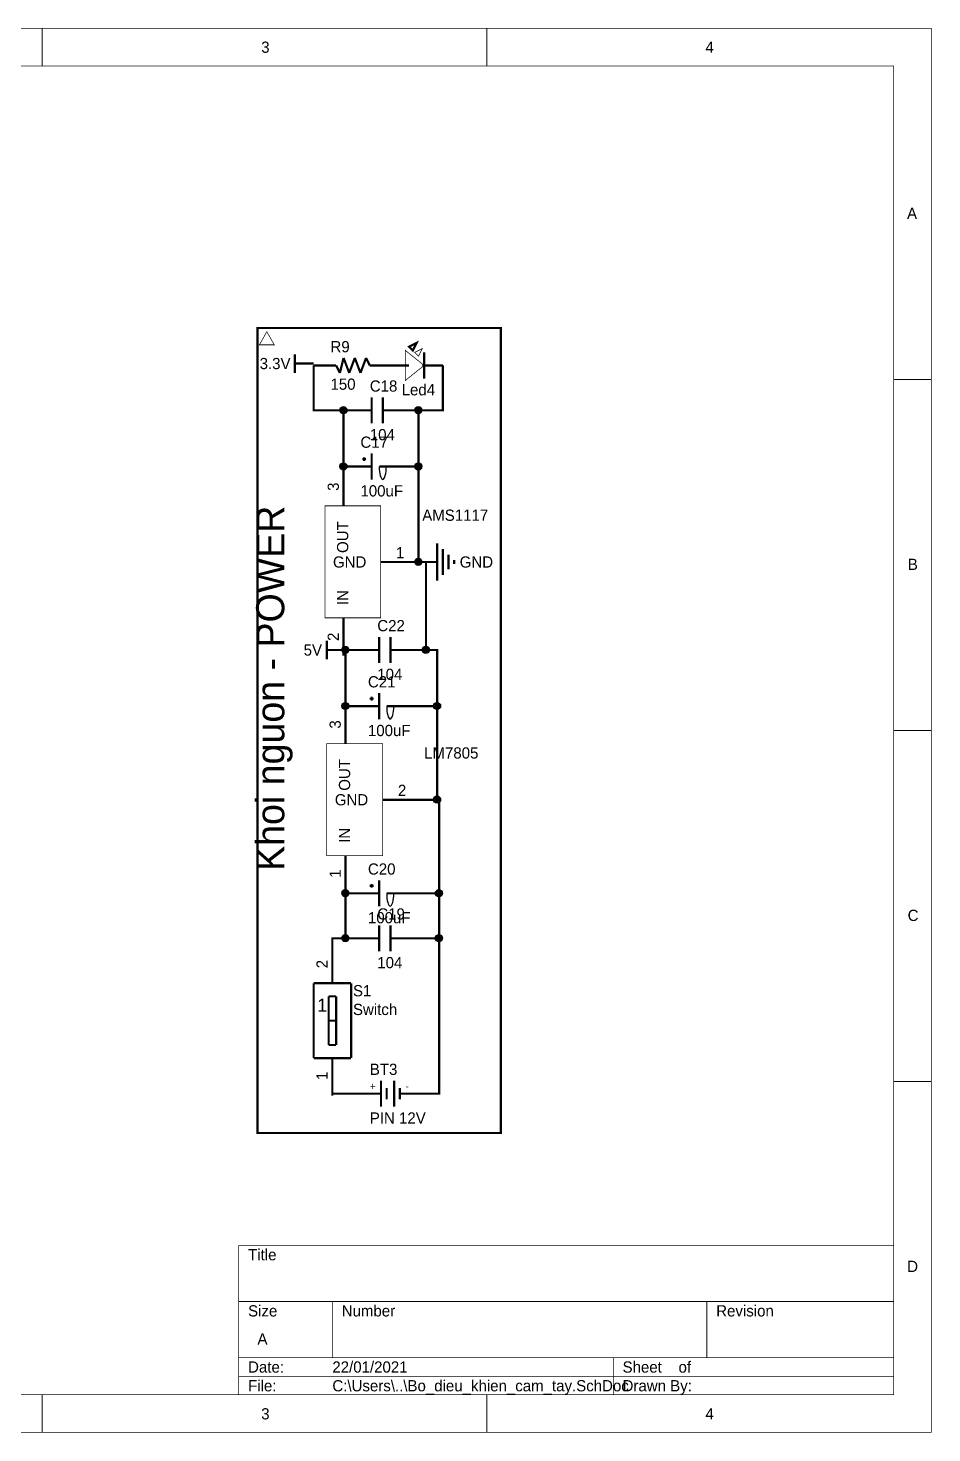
# Model space of a CAD drawing. Header units: millimetres. Extents: x 0 to 9.5, y 0 to 7.5.
# Drawn here: x 4.67 to 9.5, y 0 to 7.5 of the extents above; entities that cross this region are included whole.
import ezdxf

# ---------------------------------------------------------------- set-up
doc = ezdxf.new("R2010")
doc.units = ezdxf.units.MM
doc.header["$MEASUREMENT"] = 0
doc.layers.add('Sheet', color=255, linetype='Continuous')

msp = doc.modelspace()

# ---------------------------------------------------------------- linework, layer by layer
at = {"layer": 'Sheet'}
for points, const_width in [([(0, 7.5), (9.4983, 7.5), (9.4983, 0.0017), (0, 0.0017), (0, 7.5)], 0.0039), ([(4.75, 7.3), (4.75, 7.5)], 0.0039), ([(7.125, 7.3), (7.125, 7.5)], 0.0039), ([(0.2, 7.3), (9.2983, 7.3), (9.2983, 0.2017), (0.2, 0.2017), (0.2, 7.3)], 0.0039), ([(6.1, 5.76), (6.1, 5.66)], 0.0118), ([(6.2, 5.71), (6.1, 5.71)], 0.0118), ([(6.3, 5.7), (6.2, 5.7)], 0.0118), ([(6.2, 5.7), (6.2, 5.46), (6.36, 5.46)], 0.0118), ([(6.3, 5.7), (6.32, 5.7)], 0.0118), ([(6.34, 5.66), (6.32, 5.7)], 0.0118), ([(6.34, 5.66), (6.36, 5.74)], 0.0118), ([(6.39, 5.66), (6.36, 5.74)], 0.0118), ([(6.42, 5.74), (6.39, 5.66)], 0.0118), ([(6.42, 5.74), (6.45, 5.66)], 0.0118), ([(6.48, 5.74), (6.45, 5.66)], 0.0118), ([(6.48, 5.74), (6.5, 5.7)], 0.0118), ([(6.5, 5.7), (6.6, 5.7)], 0.0118), ([(6.52, 5.7), (6.5, 5.7)], 0.0118), ([(6.69, 5.7), (6.59, 5.7)], 0.0118), ([(6.59, 5.7), (6.6, 5.7)], 0.0118), ([(6.71, 5.7), (6.68, 5.7)], 0.0118), ([(6.76, 5.46), (6.89, 5.46), (6.89, 5.7)], 0.0118), ([(6.8, 5.7), (6.78, 5.7)], 0.0118), ([(6.79, 5.63), (6.79, 5.77)], 0.0118), ([(6.79, 5.7), (6.89, 5.7)], 0.0118), ([(9.3, 5.625), (9.5, 5.625)], 0.0039), ([(6.51, 5.39), (6.51, 5.53)], 0.0118), ([(6.57, 5.39), (6.57, 5.53)], 0.0118), ([(6.36, 5.16), (6.36, 5.46), (6.44, 5.46)], 0.0118), ([(6.51, 5.46), (6.44, 5.46)], 0.0118), ([(6.57, 5.46), (6.64, 5.46)], 0.0118), ([(6.76, 5.16), (6.76, 5.46), (6.64, 5.46)], 0.0118), ([(6.46, 5.2), (6.48, 5.2)], 0.0118), ([(6.47, 5.19), (6.47, 5.21)], 0.0118), ([(6.51, 5.23), (6.51, 5.09)], 0.0118), ([(6.36, 5.15), (6.36, 5.16), (6.43, 5.16)], 0.0118), ([(6.36, 4.95), (6.36, 5.15)], 0.0118), ([(6.51, 5.16), (6.43, 5.16)], 0.0118), ([(6.55, 5.16), (6.63, 5.16)], 0.0118), ([(6.76, 4.65), (6.76, 5.16), (6.63, 5.16)], 0.0118), ([(6.26, 4.95), (6.5583, 4.95), (6.5583, 4.3517), (6.26, 4.3517), (6.26, 4.95)], 0.0039), ([(6.86, 4.75), (6.86, 4.55)], 0.0118), ([(6.56, 4.65), (6.76, 4.65)], 0.0118), ([(6.76, 4.65), (6.86, 4.65)], 0.0118), ([(6.76, 4.65), (6.8, 4.65), (6.8, 4.18)], 0.0118), ([(6.89, 4.72), (6.89, 4.58)], 0.0118), ([(6.92, 4.69), (6.92, 4.61)], 0.0118), ([(6.95, 4.66), (6.95, 4.64)], 0.0118), ([(6.36, 4.35), (6.36, 4.15)], 0.0118), ([(6.27, 4.23), (6.27, 4.13)], 0.0118), ([(6.55, 4.11), (6.55, 4.25)], 0.0118), ([(6.61, 4.11), (6.61, 4.25)], 0.0118), ([(6.37, 4.18), (6.27, 4.18)], 0.0118), ([(6.36, 4.15), (6.36, 4.18), (6.37, 4.18)], 0.0118), ([(6.47, 3.88), (6.37, 3.88), (6.37, 4.18), (6.48, 4.18)], 0.0118), ([(6.55, 4.18), (6.48, 4.18)], 0.0118), ([(6.61, 4.18), (6.68, 4.18)], 0.0118), ([(6.68, 4.18), (6.8, 4.18), (6.86, 4.18), (6.86, 3.88)], 0.0118), ([(6.5, 3.92), (6.52, 3.92)], 0.0118), ([(6.51, 3.91), (6.51, 3.93)], 0.0118), ([(6.55, 3.95), (6.55, 3.81)], 0.0118), ([(6.37, 3.68), (6.37, 3.88)], 0.0118), ([(6.55, 3.88), (6.47, 3.88)], 0.0118), ([(6.59, 3.88), (6.67, 3.88)], 0.0118), ([(6.87, 2.88), (6.87, 3.38), (6.86, 3.38), (6.86, 3.88), (6.67, 3.88)], 0.0118), ([(9.3, 3.75), (9.5, 3.75)], 0.0039), ([(6.27, 3.68), (6.5684, 3.68), (6.5684, 3.0816), (6.27, 3.0816), (6.27, 3.68)], 0.0039), ([(6.57, 3.38), (6.77, 3.38)], 0.0118), ([(6.86, 3.38), (6.77, 3.38)], 0.0118), ([(6.37, 3.08), (6.37, 2.88)], 0.0118), ([(6.51, 2.91), (6.51, 2.93)], 0.0118), ([(6.55, 2.95), (6.55, 2.81)], 0.0118), ([(6.48, 2.64), (6.37, 2.64), (6.37, 2.88), (6.47, 2.88)], 0.0118), ([(6.55, 2.88), (6.47, 2.88)], 0.0118), ([(6.5, 2.92), (6.52, 2.92)], 0.0118), ([(6.59, 2.88), (6.67, 2.88)], 0.0118), ([(6.67, 2.88), (6.87, 2.88), (6.87, 2.64)], 0.0118), ([(6.55, 2.57), (6.55, 2.71)], 0.0118), ([(6.61, 2.57), (6.61, 2.71)], 0.0118), ([(6.3, 2.6), (6.3, 2.64), (6.37, 2.64)], 0.0118), ([(6.55, 2.64), (6.48, 2.64)], 0.0118), ([(6.61, 2.64), (6.68, 2.64)], 0.0118), ([(6.76, 1.81), (6.87, 1.81), (6.87, 2.64), (6.68, 2.64)], 0.0118), ([(6.3, 2.4), (6.3, 2.6)], 0.0118), ([(6.2, 2), (6.2, 2.4)], 0.0118), ([(6.2, 2.4), (6.4, 2.4)], 0.0118), ([(6.4, 2.4), (6.4, 2)], 0.0118), ([(6.28, 2.07), (6.28, 2.33)], 0.0118), ([(6.28, 2.33), (6.32, 2.33)], 0.0118), ([(6.32, 2.33), (6.32, 2.07)], 0.0118), ([(6.28, 2.2), (6.32, 2.2)], 0.0118), ([(6.32, 2.07), (6.28, 2.07)], 0.0118), ([(6.2, 2), (6.4, 2)], 0.0118), ([(6.3, 2), (6.3, 1.8)], 0.0118), ([(6.56, 1.88), (6.56, 1.74)], 0.0118), ([(6.63, 1.88), (6.63, 1.74)], 0.0118), ([(9.3, 1.875), (9.5, 1.875)], 0.0039), ([(6.46, 1.81), (6.3, 1.81), (6.3, 1.8)], 0.0118), ([(6.56, 1.81), (6.46, 1.81)], 0.0118), ([(6.56, 1.81), (6.54, 1.81)], 0.0118), ([(6.59, 1.78), (6.59, 1.84)], 0.0118), ([(6.66, 1.78), (6.66, 1.84)], 0.0118), ([(6.66, 1.81), (6.76, 1.81)], 0.0118), ([(6.68, 1.81), (6.66, 1.81)], 0.0118), ([(5.8, 1), (9.3, 1)], 0.0039), ([(5.8, 0.2), (5.8, 1)], 0.0039), ([(5.8, 0.7), (9.3, 0.7)], 0.0039), ([(6.3, 0.4), (6.3, 0.7)], 0.0039), ([(8.3, 0.4), (8.3, 0.7)], 0.0039), ([(5.8, 0.4), (9.3, 0.4)], 0.0039), ([(7.8, 0.2), (7.8, 0.4)], 0.0039), ([(5.8, 0.3), (9.3, 0.3)], 0.0039), ([(4.75, 0.2), (4.75, 0)], 0.0039), ([(7.125, 0.2), (7.125, 0)], 0.0039)]:
    msp.add_lwpolyline(points, dxfattribs=dict(at, const_width=const_width))
for points, const_width in [([(7.2, 1.6), (5.9, 1.6), (5.9, 5.9), (7.2, 5.9), (7.2, 1.6)], 0.0118), ([(5.9, 1.6), (5.9, 5.9), (7.2, 5.9), (7.2, 1.6), (5.9, 1.6)], 0.0039), ([(5.91, 5.81), (5.99, 5.81), (5.95, 5.88), (5.91, 5.81)], 0.0039), ([(6.79, 5.7), (6.69, 5.62), (6.69, 5.78), (6.79, 5.7)], 0.0039), ([(6.69, 5.62), (6.69, 5.78), (6.79, 5.7), (6.69, 5.62)], 0.0039), ([(6.73, 5.78), (6.71, 5.8), (6.75, 5.82), (6.73, 5.78)], 0.0118), ([(6.73, 5.78), (6.71, 5.8), (6.75, 5.82), (6.73, 5.78)], 0.0039), ([(6.76, 5.75), (6.74, 5.77), (6.78, 5.79), (6.76, 5.75)], 0.0039), ([(6.76, 5.75), (6.74, 5.77), (6.78, 5.79), (6.76, 5.75)], 0.0039)]:
    msp.add_lwpolyline(points, close=True, dxfattribs=dict(at, const_width=const_width))
at = {"layer": 'Sheet', "const_width": 0.02}
for points in [[(6.35, 5.46, 1), (6.37, 5.46, 1)], [(6.75, 5.46, 1), (6.77, 5.46, 1)], [(6.35, 5.16, 1), (6.37, 5.16, 1)], [(6.75, 5.16, 1), (6.77, 5.16, 1)], [(6.75, 4.65, 1), (6.77, 4.65, 1)], [(6.36, 4.18, 1), (6.38, 4.18, 1)], [(6.79, 4.18, 1), (6.81, 4.18, 1)], [(6.36, 3.88, 1), (6.38, 3.88, 1)], [(6.85, 3.88, 1), (6.87, 3.88, 1)], [(6.85, 3.38, 1), (6.87, 3.38, 1)], [(6.36, 2.88, 1), (6.38, 2.88, 1)], [(6.86, 2.88, 1), (6.88, 2.88, 1)], [(6.36, 2.64, 1), (6.38, 2.64, 1)], [(6.86, 2.64, 1), (6.88, 2.64, 1)]]:
    msp.add_lwpolyline(points, format="xyb", close=True, dxfattribs=at)
at = {"layer": 'Sheet'}
for centre, major_axis, ratio in [((6.3592, 5.4608), (0, 0.0192), 0.999859), ((6.3592, 5.4608), (0, 0.0192), 0.999859), ((6.3592, 5.4608), (0, 0.0192), 0.999859), ((6.3592, 5.4608), (0, 0.0192), 0.999859), ((6.7592, 5.4608), (0, 0.0192), 0.999859), ((6.7592, 5.4608), (0, 0.0192), 0.999859), ((6.7592, 5.4608), (0, 0.0192), 0.999859), ((6.7592, 5.4608), (0, 0.0192), 0.999859), ((6.3592, 5.1608), (0, 0.0192), 0.999864), ((6.3592, 5.1608), (0, 0.0192), 0.999864), ((6.3592, 5.1608), (0, 0.0192), 0.999864), ((6.3592, 5.1608), (0, 0.0192), 0.999864), ((6.7592, 5.1608), (0, 0.0192), 0.999864), ((6.7592, 5.1608), (0, 0.0192), 0.999864), ((6.7592, 5.1608), (0, 0.0192), 0.999864), ((6.7592, 5.1608), (0, 0.0192), 0.999864), ((6.7592, 4.6508), (0, 0.0192), 0.999859), ((6.7592, 4.6508), (0, 0.0192), 0.999859), ((6.7592, 4.6508), (0, 0.0192), 0.999859), ((6.7592, 4.6508), (0, 0.0192), 0.999859), ((6.7592, 4.6508), (0, 0.0192), 0.999859), ((6.7592, 4.6508), (0, 0.0192), 0.999859), ((6.7592, 4.6508), (0, 0.0192), 0.999859), ((6.7592, 4.6508), (0, 0.0192), 0.999859), ((6.7592, 4.6508), (0, 0.0192), 0.999859), ((6.3692, 4.1808), (0, 0.0192), 0.999864), ((6.3692, 4.1808), (0, 0.0192), 0.999864), ((6.3692, 4.1808), (0, 0.0192), 0.999864), ((6.3692, 4.1808), (0, 0.0192), 0.999864), ((6.3692, 4.1808), (0, 0.0192), 0.999864), ((6.3692, 4.1808), (0, 0.0192), 0.999864), ((6.7992, 4.1808), (0, 0.0192), 0.999844), ((6.7992, 4.1808), (0, 0.0192), 0.999844), ((6.7992, 4.1808), (0, 0.0192), 0.999844), ((6.7992, 4.1808), (0, 0.0192), 0.999844), ((6.3692, 3.8808), (0, 0.0192), 0.999854), ((6.3692, 3.8808), (0, 0.0192), 0.999854), ((6.3692, 3.8808), (0, 0.0192), 0.999854), ((6.3692, 3.8808), (0, 0.0192), 0.999854), ((6.3692, 3.8808), (0, 0.0192), 0.999854), ((6.8591, 3.8808), (0, 0.0192), 0.999854), ((6.8591, 3.8808), (0, 0.0192), 0.999854), ((6.8591, 3.8808), (0, 0.0192), 0.999854), ((6.8591, 3.8808), (0, 0.0192), 0.999854), ((6.8591, 3.3808), (0, 0.0192), 0.999864), ((6.8591, 3.3808), (0, 0.0192), 0.999864), ((6.8591, 3.3808), (0, 0.0192), 0.999864), ((6.8591, 3.3808), (0, 0.0192), 0.999864), ((6.3692, 2.8808), (0.0192, 0), 0.997414), ((6.3692, 2.8808), (0.0192, 0), 0.997414), ((6.3692, 2.8808), (0.0192, 0), 0.997414), ((6.3692, 2.8808), (0.0192, 0), 0.997414), ((6.3692, 2.8808), (0.0192, 0), 0.997414), ((6.8691, 2.8808), (0.0192, 0), 0.997414), ((6.8691, 2.8808), (0.0192, 0), 0.997414), ((6.8691, 2.8808), (0.0192, 0), 0.997414), ((6.8691, 2.8808), (0.0192, 0), 0.997414), ((6.3692, 2.6408), (0, 0.0192), 0.999864), ((6.3692, 2.6408), (0, 0.0192), 0.999864), ((6.3692, 2.6408), (0, 0.0192), 0.999864), ((6.3692, 2.6408), (0, 0.0192), 0.999864), ((6.8691, 2.6408), (0, 0.0192), 0.999864), ((6.8691, 2.6408), (0, 0.0192), 0.999864), ((6.8691, 2.6408), (0, 0.0192), 0.999864), ((6.8691, 2.6408), (0, 0.0192), 0.999864)]:
    msp.add_ellipse(centre, major_axis=major_axis, ratio=ratio, dxfattribs=at)
for centre, ratio, start_param, end_param in [((6.5692, 5.1608), 0.27707, 1.576478, 4.711388), ((6.6092, 3.8809), 0.277279, 1.576569, 4.711306), ((6.6092, 2.8808), 0.277278, 1.576566, 4.711305)]:
    msp.add_ellipse(centre, major_axis=(0, 0.0692), ratio=ratio, start_param=start_param, end_param=end_param, dxfattribs=at)

# ---------------------------------------------------------------- texts
for s, height, p in [('3', 0.06, (5.92, 7.37)), ('4', 0.06, (8.2925, 7.37)), ('A', 0.06, (9.3692, 6.4825)), ('R9', 0.06, (6.29, 5.7701)), ('3.3V', 0.06, (5.9116, 5.6801)), ('150', 0.06, (6.29, 5.5701)), ('C18', 0.06, (6.5, 5.5601)), ('Led4', 0.06, (6.67, 5.5401)), ('104', 0.06, (6.5, 5.3001)), ('C17', 0.06, (6.45, 5.2601)), ('100uF', 0.06, (6.45, 5.0001)), ('AMS1117', 0.06, (6.78, 4.8701)), ('1', 0.06, (6.64, 4.6701)), ('GND', 0.06, (6.3032, 4.6201)), ('GND', 0.06, (6.98, 4.6201)), ('B', 0.06, (9.3733, 4.6075)), ('C22', 0.06, (6.54, 4.2801)), ('5V', 0.06, (6.1466, 4.1501)), ('104', 0.06, (6.54, 4.0201)), ('C21', 0.06, (6.49, 3.9801)), ('100uF', 0.06, (6.49, 3.7201)), ('LM7805', 0.06, (6.79, 3.6001)), ('2', 0.06, (6.65, 3.4001)), ('GND', 0.06, (6.3132, 3.3501)), ('C20', 0.06, (6.49, 2.9801)), ('100uF', 0.06, (6.49, 2.7201)), ('C19', 0.06, (6.54, 2.7401)), ('C', 0.06, (9.3725, 2.7325)), ('104', 0.06, (6.54, 2.4801)), ('S1', 0.06, (6.41, 2.3301)), ('1', 0.07, (6.22, 2.2484)), ('Switch', 0.06, (6.41, 2.2301)), ('BT3', 0.06, (6.5, 1.9101)), ('+', 0.04, (6.5, 1.83)), ('-', 0.04, (6.69, 1.83)), ('PIN 12V', 0.06, (6.5, 1.6501)), ('Title', 0.06, (5.85, 0.92)), ('D', 0.06, (9.37, 0.8575)), ('Size', 0.06, (5.85, 0.62)), ('Number', 0.06, (6.35, 0.62)), ('Revision', 0.06, (8.35, 0.62)), ('A', 0.06, (5.9, 0.47)), ('Date:', 0.06, (5.85, 0.32)), ('22/01/2021', 0.06, (6.3, 0.32)), ('Sheet    of', 0.06, (7.85, 0.32)), ('File:', 0.06, (5.85, 0.22)), ('C:\\Users\\..\\Bo_dieu_khien_cam_tay.SchDoc', 0.06, (6.3, 0.22)), ('Drawn By:', 0.06, (7.85, 0.22)), ('3', 0.06, (5.92, 0.07)), ('4', 0.06, (8.2925, 0.07))]:
    msp.add_text(s, height=height, dxfattribs=at).set_placement(p)
for s, height, p in [('3', 0.06, (6.3349, 5.03)), ('Khoi nguon - POWER', 0.15, (6.0432, 3)), ('OUT', 0.06, (6.3849, 4.6982)), ('IN', 0.06, (6.3849, 4.42)), ('2', 0.06, (6.3349, 4.2283)), ('3', 0.06, (6.3449, 3.76)), ('OUT', 0.06, (6.3949, 3.4282)), ('IN', 0.06, (6.3949, 3.15)), ('1', 0.06, (6.3449, 2.9633)), ('2', 0.06, (6.2749, 2.48)), ('1', 0.06, (6.2749, 1.8833))]:
    msp.add_text(s, height=height, rotation=90, dxfattribs=at).set_placement(p)

doc.saveas('drawing.dxf')
